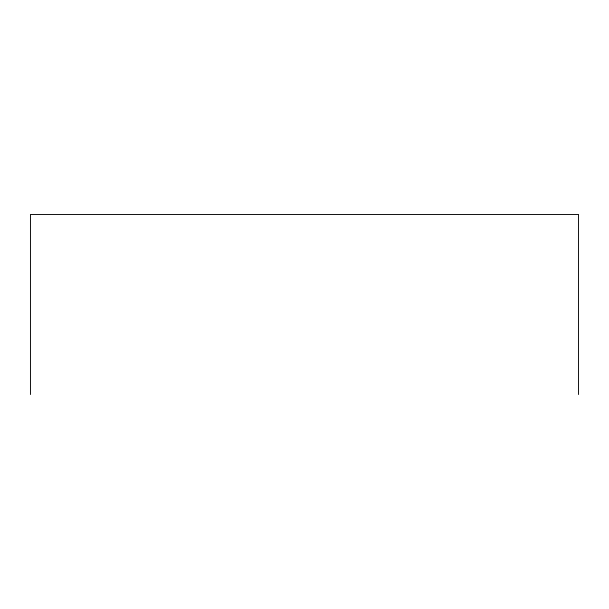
<?xml version="1.0" encoding="UTF-8"?>
<svg xmlns="http://www.w3.org/2000/svg" width="609" height="609" viewBox="0 0 609 609"><rect width="100%" height="100%" fill="white"/><g stroke="black" fill="none" stroke-linecap="round" stroke-linejoin="round"><path stroke-width="0.91" d="M578.55 394.525L578.55 214.475L30.45 214.475L30.45 394.525"/></g></svg>
